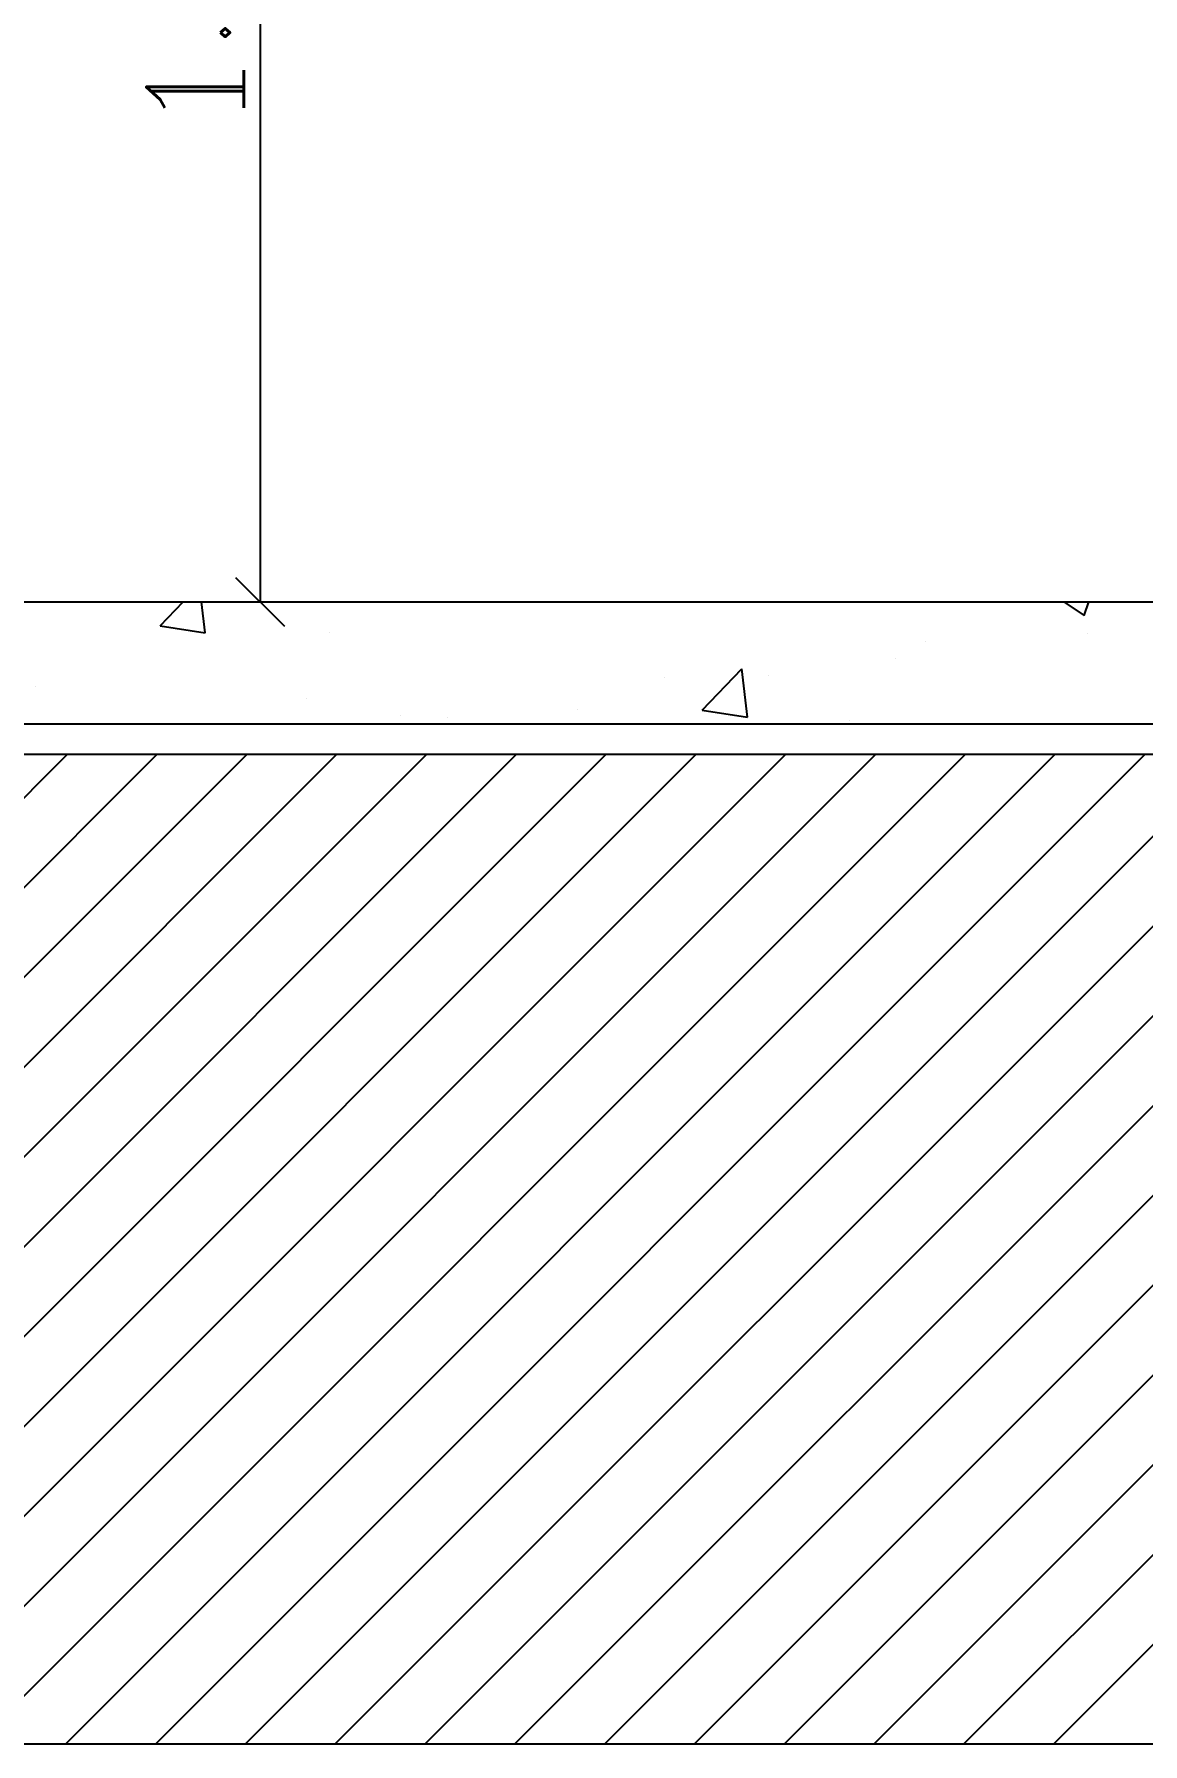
# Model space of a CAD drawing. Extents: x -43 to 70, y -5 to 23.
# Drawn here: x 13.293 to 14.384, y 9.789 to 11.471 of the extents above; entities that cross this region are included whole.
import ezdxf

# ---------------------------------------------------------------- set-up
doc = ezdxf.new("R2010")
doc.units = 0
doc.header["$LTSCALE"] = 20
doc.layers.get('0').update_dxf_attribs({"color": 5, "linetype": 'CONTINUOUS'})
doc.layers.get('DEFPOINTS').update_dxf_attribs({"linetype": 'CONTINUOUS'})
for name, color, linetype in [('BASE', 1, 'CONTINUOUS'), ('CONTRAPIS', 1, 'CONTINUOUS'), ('COTAS', 244, 'CONTINUOUS'), ('TEXTO', 1, 'CONTINUOUS')]:
    doc.layers.add(name, color=color, linetype=linetype)
doc.styles.add('ROMANC', font='romanc')
doc.dimstyles.new('ISO-25', dxfattribs={"dimscale": 0.8, "dimtxt": 0.12, "dimasz": 0.06, "dimexe": 0.05, "dimexo": 0.5, "dimgap": 0.02, "dimtad": 1, "dimtoh": 1, "dimzin": 1, "dimtxsty": 'ROMANC', "dimblk1": 'OBLIQUE', "dimblk2": 'OBLIQUE', "dimsah": 1, "dimcen": 0.12, "dimclrd": 244, "dimclre": 244, "dimclrt": 244, "dimazin": 3, "dimtfac": 1, "dimtdec": 4, "dimtmove": 0, "dimatfit": 3, "dimtvp": 1, "dimtolj": 1, "dimtzin": 0})

# ---------------------------------------------------------------- blocks, each defined once
blk = doc.blocks.new('_OBLIQUE')
at = {"color": 0, "linetype": 'BYBLOCK'}
blk.add_line((-0.5, -0.5), (0.5, 0.5), dxfattribs=at)
blk = doc.blocks.new('*D32')
at = {"color": 244, "linetype": 'BYBLOCK'}
for p, q in [((13.3745, 12.1149), (13.4751, 12.1149)), ((13.5151, 12.1149), (13.5151, 10.9123)), ((13.3745, 10.9123), (13.4751, 10.9123))]:
    blk.add_line(p, q, dxfattribs=at)
at = {"layer": 'DEFPOINTS', "color": 0, "linetype": 'BYBLOCK'}
for p in [(13.7745, 12.1149), (13.5151, 10.9123), (13.7745, 10.9123)]:
    blk.add_point(p, dxfattribs=at)
at = {"color": 244, "linetype": 'BYBLOCK', "xscale": 0.048, "yscale": 0.048, "zscale": 0.048}
for p, rotation in [((13.5151, 12.1149), 90), ((13.5151, 10.9123), 270)]:
    blk.add_blockref('_OBLIQUE', p, dxfattribs=dict(at, rotation=rotation))
at = {"color": 244, "linetype": 'BYBLOCK', "insert": (13.4511, 11.5136), "char_height": 0.096, "attachment_point": 5, "rotation": 90, "style": 'ROMANC'}
blk.add_mtext('\\A1;1.20', dxfattribs=at)
blk = doc.blocks.new('*X71')
at = {"color": 0, "linetype": 'CONTINUOUS'}
for p, q in [((12.3518, 9.7885), (13.3256, 10.7623)), ((12.4402, 9.7885), (13.4139, 10.7623)), ((12.5286, 9.7885), (13.5023, 10.7623)), ((12.6169, 9.7885), (13.5907, 10.7623)), ((12.7053, 9.7885), (13.6791, 10.7623)), ((12.7937, 9.7885), (13.7675, 10.7623)), ((12.8821, 9.7885), (13.8559, 10.7623)), ((12.9705, 9.7885), (13.9443, 10.7623)), ((13.0589, 9.7885), (14.0327, 10.7623)), ((13.1473, 9.7885), (14.121, 10.7623)), ((13.2357, 9.7885), (14.2094, 10.7623)), ((13.324, 9.7885), (14.2978, 10.7623)), ((13.4124, 9.7885), (14.3862, 10.7623)), ((13.5008, 9.7885), (14.4746, 10.7623)), ((13.5892, 9.7885), (14.563, 10.7623)), ((13.6776, 9.7885), (14.6514, 10.7623)), ((13.766, 9.7885), (14.7398, 10.7623)), ((13.8544, 9.7885), (14.8282, 10.7623)), ((13.9428, 9.7885), (14.9165, 10.7623)), ((14.0312, 9.7885), (15.0049, 10.7623)), ((14.1195, 9.7885), (15.0933, 10.7623)), ((14.2079, 9.7885), (15.1817, 10.7623)), ((14.2963, 9.7885), (15.2701, 10.7623))]:
    blk.add_line(p, q, dxfattribs=at)
blk = doc.blocks.new('*X124')
at = {"color": 0, "linetype": 'CONTINUOUS'}
for p, q in [((13.4167, 10.8886), (13.4395, 10.9123)), ((13.4612, 10.8817), (13.4576, 10.9123)), ((14.3061, 10.9123), (14.3263, 10.8987)), ((14.3263, 10.8987), (14.3308, 10.9123)), ((13.4167, 10.8886), (13.4612, 10.8817)), ((13.5832, 10.8817), (13.5832, 10.8817)), ((14.1697, 10.8728), (14.1697, 10.8728)), ((14.3298, 10.881), (14.3298, 10.881)), ((14.1405, 10.8561), (14.1405, 10.8561)), ((13.913, 10.8376), (13.913, 10.8376)), ((13.9503, 10.8058), (13.9893, 10.8464)), ((13.9948, 10.7989), (13.9893, 10.8464)), ((14.0153, 10.8396), (14.0153, 10.8396)), ((13.294, 10.8289), (13.294, 10.8289)), ((13.5609, 10.8176), (13.5609, 10.8176)), ((13.8279, 10.8064), (13.8279, 10.8064)), ((13.9503, 10.8058), (13.9948, 10.7989)), ((13.6533, 10.8001), (13.6533, 10.8001)), ((13.6995, 10.798), (13.6995, 10.798)), ((14.0948, 10.7951), (14.0948, 10.7951))]:
    blk.add_line(p, q, dxfattribs=at)
blk = doc.blocks.new('*X125')
at = {"color": 0, "linetype": 'CONTINUOUS'}
for p, q in [((13.4167, 10.8886), (13.4395, 10.9123)), ((13.4612, 10.8817), (13.4576, 10.9123)), ((14.3061, 10.9123), (14.3263, 10.8987)), ((14.3263, 10.8987), (14.3308, 10.9123)), ((13.4167, 10.8886), (13.4612, 10.8817)), ((13.5832, 10.8817), (13.5832, 10.8817)), ((14.1697, 10.8728), (14.1697, 10.8728)), ((14.3298, 10.881), (14.3298, 10.881)), ((14.1405, 10.8561), (14.1405, 10.8561)), ((13.913, 10.8376), (13.913, 10.8376)), ((13.9503, 10.8058), (13.9893, 10.8464)), ((13.9948, 10.7989), (13.9893, 10.8464)), ((14.0153, 10.8396), (14.0153, 10.8396)), ((13.294, 10.8289), (13.294, 10.8289)), ((13.5609, 10.8176), (13.5609, 10.8176)), ((13.8279, 10.8064), (13.8279, 10.8064)), ((13.9503, 10.8058), (13.9948, 10.7989)), ((13.6533, 10.8001), (13.6533, 10.8001)), ((13.6995, 10.798), (13.6995, 10.798)), ((14.0948, 10.7951), (14.0948, 10.7951))]:
    blk.add_line(p, q, dxfattribs=at)
blk = doc.blocks.new('*X126')
at = {"color": 0, "linetype": 'CONTINUOUS'}
for p, q in [((13.4167, 10.8886), (13.4395, 10.9123)), ((13.4612, 10.8817), (13.4576, 10.9123)), ((14.3061, 10.9123), (14.3263, 10.8987)), ((14.3263, 10.8987), (14.3308, 10.9123)), ((13.4167, 10.8886), (13.4612, 10.8817)), ((13.5832, 10.8817), (13.5832, 10.8817)), ((14.1697, 10.8728), (14.1697, 10.8728)), ((14.3298, 10.881), (14.3298, 10.881)), ((14.1405, 10.8561), (14.1405, 10.8561)), ((13.913, 10.8376), (13.913, 10.8376)), ((13.9503, 10.8058), (13.9893, 10.8464)), ((13.9948, 10.7989), (13.9893, 10.8464)), ((14.0153, 10.8396), (14.0153, 10.8396)), ((13.294, 10.8289), (13.294, 10.8289)), ((13.5609, 10.8176), (13.5609, 10.8176)), ((13.8279, 10.8064), (13.8279, 10.8064)), ((13.9503, 10.8058), (13.9948, 10.7989)), ((13.6533, 10.8001), (13.6533, 10.8001)), ((13.6995, 10.798), (13.6995, 10.798)), ((14.0948, 10.7951), (14.0948, 10.7951))]:
    blk.add_line(p, q, dxfattribs=at)
blk = doc.blocks.new('*X127')
at = {"color": 0, "linetype": 'CONTINUOUS'}
for p, q in [((13.4167, 10.8886), (13.4395, 10.9123)), ((13.4612, 10.8817), (13.4576, 10.9123)), ((14.3061, 10.9123), (14.3263, 10.8987)), ((14.3263, 10.8987), (14.3308, 10.9123)), ((13.4167, 10.8886), (13.4612, 10.8817)), ((13.5832, 10.8817), (13.5832, 10.8817)), ((14.1697, 10.8728), (14.1697, 10.8728)), ((14.3298, 10.881), (14.3298, 10.881)), ((14.1405, 10.8561), (14.1405, 10.8561)), ((13.913, 10.8376), (13.913, 10.8376)), ((13.9503, 10.8058), (13.9893, 10.8464)), ((13.9948, 10.7989), (13.9893, 10.8464)), ((14.0153, 10.8396), (14.0153, 10.8396)), ((13.294, 10.8289), (13.294, 10.8289)), ((13.5609, 10.8176), (13.5609, 10.8176)), ((13.8279, 10.8064), (13.8279, 10.8064)), ((13.9503, 10.8058), (13.9948, 10.7989)), ((13.6533, 10.8001), (13.6533, 10.8001)), ((13.6995, 10.798), (13.6995, 10.798)), ((14.0948, 10.7951), (14.0948, 10.7951))]:
    blk.add_line(p, q, dxfattribs=at)
blk = doc.blocks.new('*X128')
at = {"color": 0, "linetype": 'CONTINUOUS'}
for p, q in [((13.4167, 10.8886), (13.4395, 10.9123)), ((13.4612, 10.8817), (13.4576, 10.9123)), ((14.3061, 10.9123), (14.3263, 10.8987)), ((14.3263, 10.8987), (14.3308, 10.9123)), ((13.4167, 10.8886), (13.4612, 10.8817)), ((13.5832, 10.8817), (13.5832, 10.8817)), ((14.1697, 10.8728), (14.1697, 10.8728)), ((14.3298, 10.881), (14.3298, 10.881)), ((14.1405, 10.8561), (14.1405, 10.8561)), ((13.913, 10.8376), (13.913, 10.8376)), ((13.9503, 10.8058), (13.9893, 10.8464)), ((13.9948, 10.7989), (13.9893, 10.8464)), ((14.0153, 10.8396), (14.0153, 10.8396)), ((13.294, 10.8289), (13.294, 10.8289)), ((13.5609, 10.8176), (13.5609, 10.8176)), ((13.8279, 10.8064), (13.8279, 10.8064)), ((13.9503, 10.8058), (13.9948, 10.7989)), ((13.6533, 10.8001), (13.6533, 10.8001)), ((13.6995, 10.798), (13.6995, 10.798)), ((14.0948, 10.7951), (14.0948, 10.7951))]:
    blk.add_line(p, q, dxfattribs=at)
blk = doc.blocks.new('*X129')
at = {"color": 0, "linetype": 'CONTINUOUS'}
for p, q in [((13.4167, 10.8886), (13.4395, 10.9123)), ((13.4612, 10.8817), (13.4576, 10.9123)), ((14.3061, 10.9123), (14.3263, 10.8987)), ((14.3263, 10.8987), (14.3308, 10.9123)), ((13.4167, 10.8886), (13.4612, 10.8817)), ((13.5832, 10.8817), (13.5832, 10.8817)), ((14.1697, 10.8728), (14.1697, 10.8728)), ((14.3298, 10.881), (14.3298, 10.881)), ((14.1405, 10.8561), (14.1405, 10.8561)), ((13.913, 10.8376), (13.913, 10.8376)), ((13.9503, 10.8058), (13.9893, 10.8464)), ((13.9948, 10.7989), (13.9893, 10.8464)), ((14.0153, 10.8396), (14.0153, 10.8396)), ((13.294, 10.8289), (13.294, 10.8289)), ((13.5609, 10.8176), (13.5609, 10.8176)), ((13.8279, 10.8064), (13.8279, 10.8064)), ((13.9503, 10.8058), (13.9948, 10.7989)), ((13.6533, 10.8001), (13.6533, 10.8001)), ((13.6995, 10.798), (13.6995, 10.798)), ((14.0948, 10.7951), (14.0948, 10.7951))]:
    blk.add_line(p, q, dxfattribs=at)
blk = doc.blocks.new('*X130')
at = {"color": 0, "linetype": 'CONTINUOUS'}
for p, q in [((13.4167, 10.8886), (13.4395, 10.9123)), ((13.4612, 10.8817), (13.4576, 10.9123)), ((14.3061, 10.9123), (14.3263, 10.8987)), ((14.3263, 10.8987), (14.3308, 10.9123)), ((13.4167, 10.8886), (13.4612, 10.8817)), ((13.5832, 10.8817), (13.5832, 10.8817)), ((14.1697, 10.8728), (14.1697, 10.8728)), ((14.3298, 10.881), (14.3298, 10.881)), ((14.1405, 10.8561), (14.1405, 10.8561)), ((13.913, 10.8376), (13.913, 10.8376)), ((13.9503, 10.8058), (13.9893, 10.8464)), ((13.9948, 10.7989), (13.9893, 10.8464)), ((14.0153, 10.8396), (14.0153, 10.8396)), ((13.294, 10.8289), (13.294, 10.8289)), ((13.5609, 10.8176), (13.5609, 10.8176)), ((13.8279, 10.8064), (13.8279, 10.8064)), ((13.9503, 10.8058), (13.9948, 10.7989)), ((13.6533, 10.8001), (13.6533, 10.8001)), ((13.6995, 10.798), (13.6995, 10.798)), ((14.0948, 10.7951), (14.0948, 10.7951))]:
    blk.add_line(p, q, dxfattribs=at)
blk = doc.blocks.new('*X131')
at = {"color": 0, "linetype": 'CONTINUOUS'}
for p, q in [((13.4167, 10.8886), (13.4395, 10.9123)), ((13.4612, 10.8817), (13.4576, 10.9123)), ((14.3061, 10.9123), (14.3263, 10.8987)), ((14.3263, 10.8987), (14.3308, 10.9123)), ((13.4167, 10.8886), (13.4612, 10.8817)), ((13.5832, 10.8817), (13.5832, 10.8817)), ((14.1697, 10.8728), (14.1697, 10.8728)), ((14.3298, 10.881), (14.3298, 10.881)), ((14.1405, 10.8561), (14.1405, 10.8561)), ((13.913, 10.8376), (13.913, 10.8376)), ((13.9503, 10.8058), (13.9893, 10.8464)), ((13.9948, 10.7989), (13.9893, 10.8464)), ((14.0153, 10.8396), (14.0153, 10.8396)), ((13.294, 10.8289), (13.294, 10.8289)), ((13.5609, 10.8176), (13.5609, 10.8176)), ((13.8279, 10.8064), (13.8279, 10.8064)), ((13.9503, 10.8058), (13.9948, 10.7989)), ((13.6533, 10.8001), (13.6533, 10.8001)), ((13.6995, 10.798), (13.6995, 10.798)), ((14.0948, 10.7951), (14.0948, 10.7951))]:
    blk.add_line(p, q, dxfattribs=at)
blk = doc.blocks.new('*X132')
at = {"color": 0, "linetype": 'CONTINUOUS'}
for p, q in [((13.4167, 10.8886), (13.4395, 10.9123)), ((13.4612, 10.8817), (13.4576, 10.9123)), ((14.3061, 10.9123), (14.3263, 10.8987)), ((14.3263, 10.8987), (14.3308, 10.9123)), ((13.4167, 10.8886), (13.4612, 10.8817)), ((13.5832, 10.8817), (13.5832, 10.8817)), ((14.1697, 10.8728), (14.1697, 10.8728)), ((14.3298, 10.881), (14.3298, 10.881)), ((14.1405, 10.8561), (14.1405, 10.8561)), ((13.913, 10.8376), (13.913, 10.8376)), ((13.9503, 10.8058), (13.9893, 10.8464)), ((13.9948, 10.7989), (13.9893, 10.8464)), ((14.0153, 10.8396), (14.0153, 10.8396)), ((13.294, 10.8289), (13.294, 10.8289)), ((13.5609, 10.8176), (13.5609, 10.8176)), ((13.8279, 10.8064), (13.8279, 10.8064)), ((13.9503, 10.8058), (13.9948, 10.7989)), ((13.6533, 10.8001), (13.6533, 10.8001)), ((13.6995, 10.798), (13.6995, 10.798)), ((14.0948, 10.7951), (14.0948, 10.7951))]:
    blk.add_line(p, q, dxfattribs=at)
blk = doc.blocks.new('*X133')
at = {"color": 0, "linetype": 'CONTINUOUS'}
for p, q in [((13.4167, 10.8886), (13.4395, 10.9123)), ((13.4612, 10.8817), (13.4576, 10.9123)), ((14.3061, 10.9123), (14.3263, 10.8987)), ((14.3263, 10.8987), (14.3308, 10.9123)), ((13.4167, 10.8886), (13.4612, 10.8817)), ((13.5832, 10.8817), (13.5832, 10.8817)), ((14.1697, 10.8728), (14.1697, 10.8728)), ((14.3298, 10.881), (14.3298, 10.881)), ((14.1405, 10.8561), (14.1405, 10.8561)), ((13.913, 10.8376), (13.913, 10.8376)), ((13.9503, 10.8058), (13.9893, 10.8464)), ((13.9948, 10.7989), (13.9893, 10.8464)), ((14.0153, 10.8396), (14.0153, 10.8396)), ((13.294, 10.8289), (13.294, 10.8289)), ((13.5609, 10.8176), (13.5609, 10.8176)), ((13.8279, 10.8064), (13.8279, 10.8064)), ((13.9503, 10.8058), (13.9948, 10.7989)), ((13.6533, 10.8001), (13.6533, 10.8001)), ((13.6995, 10.798), (13.6995, 10.798)), ((14.0948, 10.7951), (14.0948, 10.7951))]:
    blk.add_line(p, q, dxfattribs=at)
blk = doc.blocks.new('*X134')
at = {"color": 0, "linetype": 'CONTINUOUS'}
for p, q in [((13.4167, 10.8886), (13.4395, 10.9123)), ((13.4612, 10.8817), (13.4576, 10.9123)), ((14.3061, 10.9123), (14.3263, 10.8987)), ((14.3263, 10.8987), (14.3308, 10.9123)), ((13.4167, 10.8886), (13.4612, 10.8817)), ((13.5832, 10.8817), (13.5832, 10.8817)), ((14.1697, 10.8728), (14.1697, 10.8728)), ((14.3298, 10.881), (14.3298, 10.881)), ((14.1405, 10.8561), (14.1405, 10.8561)), ((13.913, 10.8376), (13.913, 10.8376)), ((13.9503, 10.8058), (13.9893, 10.8464)), ((13.9948, 10.7989), (13.9893, 10.8464)), ((14.0153, 10.8396), (14.0153, 10.8396)), ((13.294, 10.8289), (13.294, 10.8289)), ((13.5609, 10.8176), (13.5609, 10.8176)), ((13.8279, 10.8064), (13.8279, 10.8064)), ((13.9503, 10.8058), (13.9948, 10.7989)), ((13.6533, 10.8001), (13.6533, 10.8001)), ((13.6995, 10.798), (13.6995, 10.798)), ((14.0948, 10.7951), (14.0948, 10.7951))]:
    blk.add_line(p, q, dxfattribs=at)
blk = doc.blocks.new('*X135')
at = {"color": 0, "linetype": 'CONTINUOUS'}
for p, q in [((13.4167, 10.8886), (13.4395, 10.9123)), ((13.4612, 10.8817), (13.4576, 10.9123)), ((14.3061, 10.9123), (14.3263, 10.8987)), ((14.3263, 10.8987), (14.3308, 10.9123)), ((13.4167, 10.8886), (13.4612, 10.8817)), ((13.5832, 10.8817), (13.5832, 10.8817)), ((14.1697, 10.8728), (14.1697, 10.8728)), ((14.3298, 10.881), (14.3298, 10.881)), ((14.1405, 10.8561), (14.1405, 10.8561)), ((13.913, 10.8376), (13.913, 10.8376)), ((13.9503, 10.8058), (13.9893, 10.8464)), ((13.9948, 10.7989), (13.9893, 10.8464)), ((14.0153, 10.8396), (14.0153, 10.8396)), ((13.294, 10.8289), (13.294, 10.8289)), ((13.5609, 10.8176), (13.5609, 10.8176)), ((13.8279, 10.8064), (13.8279, 10.8064)), ((13.9503, 10.8058), (13.9948, 10.7989)), ((13.6533, 10.8001), (13.6533, 10.8001)), ((13.6995, 10.798), (13.6995, 10.798)), ((14.0948, 10.7951), (14.0948, 10.7951))]:
    blk.add_line(p, q, dxfattribs=at)
blk = doc.blocks.new('*X136')
at = {"color": 0, "linetype": 'CONTINUOUS'}
for p, q in [((13.4167, 10.8886), (13.4395, 10.9123)), ((13.4612, 10.8817), (13.4576, 10.9123)), ((14.3061, 10.9123), (14.3263, 10.8987)), ((14.3263, 10.8987), (14.3308, 10.9123)), ((13.4167, 10.8886), (13.4612, 10.8817)), ((13.5832, 10.8817), (13.5832, 10.8817)), ((14.1697, 10.8728), (14.1697, 10.8728)), ((14.3298, 10.881), (14.3298, 10.881)), ((14.1405, 10.8561), (14.1405, 10.8561)), ((13.913, 10.8376), (13.913, 10.8376)), ((13.9503, 10.8058), (13.9893, 10.8464)), ((13.9948, 10.7989), (13.9893, 10.8464)), ((14.0153, 10.8396), (14.0153, 10.8396)), ((13.294, 10.8289), (13.294, 10.8289)), ((13.5609, 10.8176), (13.5609, 10.8176)), ((13.8279, 10.8064), (13.8279, 10.8064)), ((13.9503, 10.8058), (13.9948, 10.7989)), ((13.6533, 10.8001), (13.6533, 10.8001)), ((13.6995, 10.798), (13.6995, 10.798)), ((14.0948, 10.7951), (14.0948, 10.7951))]:
    blk.add_line(p, q, dxfattribs=at)
blk = doc.blocks.new('*X137')
at = {"color": 0, "linetype": 'CONTINUOUS'}
for p, q in [((13.4167, 10.8886), (13.4395, 10.9123)), ((13.4612, 10.8817), (13.4576, 10.9123)), ((14.3061, 10.9123), (14.3263, 10.8987)), ((14.3263, 10.8987), (14.3308, 10.9123)), ((13.4167, 10.8886), (13.4612, 10.8817)), ((13.5832, 10.8817), (13.5832, 10.8817)), ((14.1697, 10.8728), (14.1697, 10.8728)), ((14.3298, 10.881), (14.3298, 10.881)), ((14.1405, 10.8561), (14.1405, 10.8561)), ((13.913, 10.8376), (13.913, 10.8376)), ((13.9503, 10.8058), (13.9893, 10.8464)), ((13.9948, 10.7989), (13.9893, 10.8464)), ((14.0153, 10.8396), (14.0153, 10.8396)), ((13.294, 10.8289), (13.294, 10.8289)), ((13.5609, 10.8176), (13.5609, 10.8176)), ((13.8279, 10.8064), (13.8279, 10.8064)), ((13.9503, 10.8058), (13.9948, 10.7989)), ((13.6533, 10.8001), (13.6533, 10.8001)), ((13.6995, 10.798), (13.6995, 10.798)), ((14.0948, 10.7951), (14.0948, 10.7951))]:
    blk.add_line(p, q, dxfattribs=at)
blk = doc.blocks.new('*X138')
at = {"color": 0, "linetype": 'CONTINUOUS'}
for p, q in [((13.4167, 10.8886), (13.4395, 10.9123)), ((13.4612, 10.8817), (13.4576, 10.9123)), ((14.3061, 10.9123), (14.3263, 10.8987)), ((14.3263, 10.8987), (14.3308, 10.9123)), ((13.4167, 10.8886), (13.4612, 10.8817)), ((13.5832, 10.8817), (13.5832, 10.8817)), ((14.1697, 10.8728), (14.1697, 10.8728)), ((14.3298, 10.881), (14.3298, 10.881)), ((14.1405, 10.8561), (14.1405, 10.8561)), ((13.913, 10.8376), (13.913, 10.8376)), ((13.9503, 10.8058), (13.9893, 10.8464)), ((13.9948, 10.7989), (13.9893, 10.8464)), ((14.0153, 10.8396), (14.0153, 10.8396)), ((13.294, 10.8289), (13.294, 10.8289)), ((13.5609, 10.8176), (13.5609, 10.8176)), ((13.8279, 10.8064), (13.8279, 10.8064)), ((13.9503, 10.8058), (13.9948, 10.7989)), ((13.6533, 10.8001), (13.6533, 10.8001)), ((13.6995, 10.798), (13.6995, 10.798)), ((14.0948, 10.7951), (14.0948, 10.7951))]:
    blk.add_line(p, q, dxfattribs=at)
blk = doc.blocks.new('*X139')
at = {"color": 0, "linetype": 'CONTINUOUS'}
for p, q in [((13.4167, 10.8886), (13.4395, 10.9123)), ((13.4612, 10.8817), (13.4576, 10.9123)), ((14.3061, 10.9123), (14.3263, 10.8987)), ((14.3263, 10.8987), (14.3308, 10.9123)), ((13.4167, 10.8886), (13.4612, 10.8817)), ((13.5832, 10.8817), (13.5832, 10.8817)), ((14.1697, 10.8728), (14.1697, 10.8728)), ((14.3298, 10.881), (14.3298, 10.881)), ((14.1405, 10.8561), (14.1405, 10.8561)), ((13.913, 10.8376), (13.913, 10.8376)), ((13.9503, 10.8058), (13.9893, 10.8464)), ((13.9948, 10.7989), (13.9893, 10.8464)), ((14.0153, 10.8396), (14.0153, 10.8396)), ((13.294, 10.8289), (13.294, 10.8289)), ((13.5609, 10.8176), (13.5609, 10.8176)), ((13.8279, 10.8064), (13.8279, 10.8064)), ((13.9503, 10.8058), (13.9948, 10.7989)), ((13.6533, 10.8001), (13.6533, 10.8001)), ((13.6995, 10.798), (13.6995, 10.798)), ((14.0948, 10.7951), (14.0948, 10.7951))]:
    blk.add_line(p, q, dxfattribs=at)
blk = doc.blocks.new('*X140')
at = {"color": 0, "linetype": 'CONTINUOUS'}
for p, q in [((13.4167, 10.8886), (13.4395, 10.9123)), ((13.4612, 10.8817), (13.4576, 10.9123)), ((14.3061, 10.9123), (14.3263, 10.8987)), ((14.3263, 10.8987), (14.3308, 10.9123)), ((13.4167, 10.8886), (13.4612, 10.8817)), ((13.5832, 10.8817), (13.5832, 10.8817)), ((14.1697, 10.8728), (14.1697, 10.8728)), ((14.3298, 10.881), (14.3298, 10.881)), ((14.1405, 10.8561), (14.1405, 10.8561)), ((13.913, 10.8376), (13.913, 10.8376)), ((13.9503, 10.8058), (13.9893, 10.8464)), ((13.9948, 10.7989), (13.9893, 10.8464)), ((14.0153, 10.8396), (14.0153, 10.8396)), ((13.294, 10.8289), (13.294, 10.8289)), ((13.5609, 10.8176), (13.5609, 10.8176)), ((13.8279, 10.8064), (13.8279, 10.8064)), ((13.9503, 10.8058), (13.9948, 10.7989)), ((13.6533, 10.8001), (13.6533, 10.8001)), ((13.6995, 10.798), (13.6995, 10.798)), ((14.0948, 10.7951), (14.0948, 10.7951))]:
    blk.add_line(p, q, dxfattribs=at)
blk = doc.blocks.new('*X141')
at = {"color": 0, "linetype": 'CONTINUOUS'}
for p, q in [((13.4167, 10.8886), (13.4395, 10.9123)), ((13.4612, 10.8817), (13.4576, 10.9123)), ((14.3061, 10.9123), (14.3263, 10.8987)), ((14.3263, 10.8987), (14.3308, 10.9123)), ((13.4167, 10.8886), (13.4612, 10.8817)), ((13.5832, 10.8817), (13.5832, 10.8817)), ((14.1697, 10.8728), (14.1697, 10.8728)), ((14.3298, 10.881), (14.3298, 10.881)), ((14.1405, 10.8561), (14.1405, 10.8561)), ((13.913, 10.8376), (13.913, 10.8376)), ((13.9503, 10.8058), (13.9893, 10.8464)), ((13.9948, 10.7989), (13.9893, 10.8464)), ((14.0153, 10.8396), (14.0153, 10.8396)), ((13.294, 10.8289), (13.294, 10.8289)), ((13.5609, 10.8176), (13.5609, 10.8176)), ((13.8279, 10.8064), (13.8279, 10.8064)), ((13.9503, 10.8058), (13.9948, 10.7989)), ((13.6533, 10.8001), (13.6533, 10.8001)), ((13.6995, 10.798), (13.6995, 10.798)), ((14.0948, 10.7951), (14.0948, 10.7951))]:
    blk.add_line(p, q, dxfattribs=at)
blk = doc.blocks.new('*X142')
at = {"color": 0, "linetype": 'CONTINUOUS'}
for p, q in [((13.4167, 10.8886), (13.4395, 10.9123)), ((13.4612, 10.8817), (13.4576, 10.9123)), ((14.3061, 10.9123), (14.3263, 10.8987)), ((14.3263, 10.8987), (14.3308, 10.9123)), ((13.4167, 10.8886), (13.4612, 10.8817)), ((13.5832, 10.8817), (13.5832, 10.8817)), ((14.1697, 10.8728), (14.1697, 10.8728)), ((14.3298, 10.881), (14.3298, 10.881)), ((14.1405, 10.8561), (14.1405, 10.8561)), ((13.913, 10.8376), (13.913, 10.8376)), ((13.9503, 10.8058), (13.9893, 10.8464)), ((13.9948, 10.7989), (13.9893, 10.8464)), ((14.0153, 10.8396), (14.0153, 10.8396)), ((13.294, 10.8289), (13.294, 10.8289)), ((13.5609, 10.8176), (13.5609, 10.8176)), ((13.8279, 10.8064), (13.8279, 10.8064)), ((13.9503, 10.8058), (13.9948, 10.7989)), ((13.6533, 10.8001), (13.6533, 10.8001)), ((13.6995, 10.798), (13.6995, 10.798)), ((14.0948, 10.7951), (14.0948, 10.7951))]:
    blk.add_line(p, q, dxfattribs=at)
blk = doc.blocks.new('*X143')
at = {"color": 0, "linetype": 'CONTINUOUS'}
for p, q in [((13.4167, 10.8886), (13.4395, 10.9123)), ((13.4612, 10.8817), (13.4576, 10.9123)), ((14.3061, 10.9123), (14.3263, 10.8987)), ((14.3263, 10.8987), (14.3308, 10.9123)), ((13.4167, 10.8886), (13.4612, 10.8817)), ((13.5832, 10.8817), (13.5832, 10.8817)), ((14.1697, 10.8728), (14.1697, 10.8728)), ((14.3298, 10.881), (14.3298, 10.881)), ((14.1405, 10.8561), (14.1405, 10.8561)), ((13.913, 10.8376), (13.913, 10.8376)), ((13.9503, 10.8058), (13.9893, 10.8464)), ((13.9948, 10.7989), (13.9893, 10.8464)), ((14.0153, 10.8396), (14.0153, 10.8396)), ((13.294, 10.8289), (13.294, 10.8289)), ((13.5609, 10.8176), (13.5609, 10.8176)), ((13.8279, 10.8064), (13.8279, 10.8064)), ((13.9503, 10.8058), (13.9948, 10.7989)), ((13.6533, 10.8001), (13.6533, 10.8001)), ((13.6995, 10.798), (13.6995, 10.798)), ((14.0948, 10.7951), (14.0948, 10.7951))]:
    blk.add_line(p, q, dxfattribs=at)
blk = doc.blocks.new('*X144')
at = {"color": 0, "linetype": 'CONTINUOUS'}
for p, q in [((13.4167, 10.8886), (13.4395, 10.9123)), ((13.4612, 10.8817), (13.4576, 10.9123)), ((14.3061, 10.9123), (14.3263, 10.8987)), ((14.3263, 10.8987), (14.3308, 10.9123)), ((13.4167, 10.8886), (13.4612, 10.8817)), ((13.5832, 10.8817), (13.5832, 10.8817)), ((14.1697, 10.8728), (14.1697, 10.8728)), ((14.3298, 10.881), (14.3298, 10.881)), ((14.1405, 10.8561), (14.1405, 10.8561)), ((13.913, 10.8376), (13.913, 10.8376)), ((13.9503, 10.8058), (13.9893, 10.8464)), ((13.9948, 10.7989), (13.9893, 10.8464)), ((14.0153, 10.8396), (14.0153, 10.8396)), ((13.294, 10.8289), (13.294, 10.8289)), ((13.5609, 10.8176), (13.5609, 10.8176)), ((13.8279, 10.8064), (13.8279, 10.8064)), ((13.9503, 10.8058), (13.9948, 10.7989)), ((13.6533, 10.8001), (13.6533, 10.8001)), ((13.6995, 10.798), (13.6995, 10.798)), ((14.0948, 10.7951), (14.0948, 10.7951))]:
    blk.add_line(p, q, dxfattribs=at)
blk = doc.blocks.new('*X145')
at = {"color": 0, "linetype": 'CONTINUOUS'}
for p, q in [((13.4167, 10.8886), (13.4395, 10.9123)), ((13.4612, 10.8817), (13.4576, 10.9123)), ((14.3061, 10.9123), (14.3263, 10.8987)), ((14.3263, 10.8987), (14.3308, 10.9123)), ((13.4167, 10.8886), (13.4612, 10.8817)), ((13.5832, 10.8817), (13.5832, 10.8817)), ((14.1697, 10.8728), (14.1697, 10.8728)), ((14.3298, 10.881), (14.3298, 10.881)), ((14.1405, 10.8561), (14.1405, 10.8561)), ((13.913, 10.8376), (13.913, 10.8376)), ((13.9503, 10.8058), (13.9893, 10.8464)), ((13.9948, 10.7989), (13.9893, 10.8464)), ((14.0153, 10.8396), (14.0153, 10.8396)), ((13.294, 10.8289), (13.294, 10.8289)), ((13.5609, 10.8176), (13.5609, 10.8176)), ((13.8279, 10.8064), (13.8279, 10.8064)), ((13.9503, 10.8058), (13.9948, 10.7989)), ((13.6533, 10.8001), (13.6533, 10.8001)), ((13.6995, 10.798), (13.6995, 10.798)), ((14.0948, 10.7951), (14.0948, 10.7951))]:
    blk.add_line(p, q, dxfattribs=at)
blk = doc.blocks.new('*X146')
at = {"color": 0, "linetype": 'CONTINUOUS'}
for p, q in [((13.4167, 10.8886), (13.4395, 10.9123)), ((13.4612, 10.8817), (13.4576, 10.9123)), ((14.3061, 10.9123), (14.3263, 10.8987)), ((14.3263, 10.8987), (14.3308, 10.9123)), ((13.4167, 10.8886), (13.4612, 10.8817)), ((13.5832, 10.8817), (13.5832, 10.8817)), ((14.1697, 10.8728), (14.1697, 10.8728)), ((14.3298, 10.881), (14.3298, 10.881)), ((14.1405, 10.8561), (14.1405, 10.8561)), ((13.913, 10.8376), (13.913, 10.8376)), ((13.9503, 10.8058), (13.9893, 10.8464)), ((13.9948, 10.7989), (13.9893, 10.8464)), ((14.0153, 10.8396), (14.0153, 10.8396)), ((13.294, 10.8289), (13.294, 10.8289)), ((13.5609, 10.8176), (13.5609, 10.8176)), ((13.8279, 10.8064), (13.8279, 10.8064)), ((13.9503, 10.8058), (13.9948, 10.7989)), ((13.6533, 10.8001), (13.6533, 10.8001)), ((13.6995, 10.798), (13.6995, 10.798)), ((14.0948, 10.7951), (14.0948, 10.7951))]:
    blk.add_line(p, q, dxfattribs=at)
blk = doc.blocks.new('*X147')
at = {"color": 0, "linetype": 'CONTINUOUS'}
for p, q in [((13.4167, 10.8886), (13.4395, 10.9123)), ((13.4612, 10.8817), (13.4576, 10.9123)), ((14.3061, 10.9123), (14.3263, 10.8987)), ((14.3263, 10.8987), (14.3308, 10.9123)), ((13.4167, 10.8886), (13.4612, 10.8817)), ((13.5832, 10.8817), (13.5832, 10.8817)), ((14.1697, 10.8728), (14.1697, 10.8728)), ((14.3298, 10.881), (14.3298, 10.881)), ((14.1405, 10.8561), (14.1405, 10.8561)), ((13.913, 10.8376), (13.913, 10.8376)), ((13.9503, 10.8058), (13.9893, 10.8464)), ((13.9948, 10.7989), (13.9893, 10.8464)), ((14.0153, 10.8396), (14.0153, 10.8396)), ((13.294, 10.8289), (13.294, 10.8289)), ((13.5609, 10.8176), (13.5609, 10.8176)), ((13.8279, 10.8064), (13.8279, 10.8064)), ((13.9503, 10.8058), (13.9948, 10.7989)), ((13.6533, 10.8001), (13.6533, 10.8001)), ((13.6995, 10.798), (13.6995, 10.798)), ((14.0948, 10.7951), (14.0948, 10.7951))]:
    blk.add_line(p, q, dxfattribs=at)
blk = doc.blocks.new('*X148')
at = {"color": 0, "linetype": 'CONTINUOUS'}
for p, q in [((13.4167, 10.8886), (13.4395, 10.9123)), ((13.4612, 10.8817), (13.4576, 10.9123)), ((14.3061, 10.9123), (14.3263, 10.8987)), ((14.3263, 10.8987), (14.3308, 10.9123)), ((13.4167, 10.8886), (13.4612, 10.8817)), ((13.5832, 10.8817), (13.5832, 10.8817)), ((14.1697, 10.8728), (14.1697, 10.8728)), ((14.3298, 10.881), (14.3298, 10.881)), ((14.1405, 10.8561), (14.1405, 10.8561)), ((13.913, 10.8376), (13.913, 10.8376)), ((13.9503, 10.8058), (13.9893, 10.8464)), ((13.9948, 10.7989), (13.9893, 10.8464)), ((14.0153, 10.8396), (14.0153, 10.8396)), ((13.294, 10.8289), (13.294, 10.8289)), ((13.5609, 10.8176), (13.5609, 10.8176)), ((13.8279, 10.8064), (13.8279, 10.8064)), ((13.9503, 10.8058), (13.9948, 10.7989)), ((13.6533, 10.8001), (13.6533, 10.8001)), ((13.6995, 10.798), (13.6995, 10.798)), ((14.0948, 10.7951), (14.0948, 10.7951))]:
    blk.add_line(p, q, dxfattribs=at)
blk = doc.blocks.new('*X149')
at = {"color": 0, "linetype": 'CONTINUOUS'}
for p, q in [((13.4167, 10.8886), (13.4395, 10.9123)), ((13.4612, 10.8817), (13.4576, 10.9123)), ((14.3061, 10.9123), (14.3263, 10.8987)), ((14.3263, 10.8987), (14.3308, 10.9123)), ((13.4167, 10.8886), (13.4612, 10.8817)), ((13.5832, 10.8817), (13.5832, 10.8817)), ((14.1697, 10.8728), (14.1697, 10.8728)), ((14.3298, 10.881), (14.3298, 10.881)), ((14.1405, 10.8561), (14.1405, 10.8561)), ((13.913, 10.8376), (13.913, 10.8376)), ((13.9503, 10.8058), (13.9893, 10.8464)), ((13.9948, 10.7989), (13.9893, 10.8464)), ((14.0153, 10.8396), (14.0153, 10.8396)), ((13.294, 10.8289), (13.294, 10.8289)), ((13.5609, 10.8176), (13.5609, 10.8176)), ((13.8279, 10.8064), (13.8279, 10.8064)), ((13.9503, 10.8058), (13.9948, 10.7989)), ((13.6533, 10.8001), (13.6533, 10.8001)), ((13.6995, 10.798), (13.6995, 10.798)), ((14.0948, 10.7951), (14.0948, 10.7951))]:
    blk.add_line(p, q, dxfattribs=at)
blk = doc.blocks.new('*X150')
at = {"color": 0, "linetype": 'CONTINUOUS'}
for p, q in [((13.4167, 10.8886), (13.4395, 10.9123)), ((13.4612, 10.8817), (13.4576, 10.9123)), ((14.3061, 10.9123), (14.3263, 10.8987)), ((14.3263, 10.8987), (14.3308, 10.9123)), ((13.4167, 10.8886), (13.4612, 10.8817)), ((13.5832, 10.8817), (13.5832, 10.8817)), ((14.1697, 10.8728), (14.1697, 10.8728)), ((14.3298, 10.881), (14.3298, 10.881)), ((14.1405, 10.8561), (14.1405, 10.8561)), ((13.913, 10.8376), (13.913, 10.8376)), ((13.9503, 10.8058), (13.9893, 10.8464)), ((13.9948, 10.7989), (13.9893, 10.8464)), ((14.0153, 10.8396), (14.0153, 10.8396)), ((13.294, 10.8289), (13.294, 10.8289)), ((13.5609, 10.8176), (13.5609, 10.8176)), ((13.8279, 10.8064), (13.8279, 10.8064)), ((13.9503, 10.8058), (13.9948, 10.7989)), ((13.6533, 10.8001), (13.6533, 10.8001)), ((13.6995, 10.798), (13.6995, 10.798)), ((14.0948, 10.7951), (14.0948, 10.7951))]:
    blk.add_line(p, q, dxfattribs=at)
blk = doc.blocks.new('*X151')
at = {"color": 0, "linetype": 'CONTINUOUS'}
for p, q in [((13.4167, 10.8886), (13.4395, 10.9123)), ((13.4612, 10.8817), (13.4576, 10.9123)), ((14.3061, 10.9123), (14.3263, 10.8987)), ((14.3263, 10.8987), (14.3308, 10.9123)), ((13.4167, 10.8886), (13.4612, 10.8817)), ((13.5832, 10.8817), (13.5832, 10.8817)), ((14.1697, 10.8728), (14.1697, 10.8728)), ((14.3298, 10.881), (14.3298, 10.881)), ((14.1405, 10.8561), (14.1405, 10.8561)), ((13.913, 10.8376), (13.913, 10.8376)), ((13.9503, 10.8058), (13.9893, 10.8464)), ((13.9948, 10.7989), (13.9893, 10.8464)), ((14.0153, 10.8396), (14.0153, 10.8396)), ((13.294, 10.8289), (13.294, 10.8289)), ((13.5609, 10.8176), (13.5609, 10.8176)), ((13.8279, 10.8064), (13.8279, 10.8064)), ((13.9503, 10.8058), (13.9948, 10.7989)), ((13.6533, 10.8001), (13.6533, 10.8001)), ((13.6995, 10.798), (13.6995, 10.798)), ((14.0948, 10.7951), (14.0948, 10.7951))]:
    blk.add_line(p, q, dxfattribs=at)
blk = doc.blocks.new('*X152')
at = {"color": 0, "linetype": 'CONTINUOUS'}
for p, q in [((13.4167, 10.8886), (13.4395, 10.9123)), ((13.4612, 10.8817), (13.4576, 10.9123)), ((14.3061, 10.9123), (14.3263, 10.8987)), ((14.3263, 10.8987), (14.3308, 10.9123)), ((13.4167, 10.8886), (13.4612, 10.8817)), ((13.5832, 10.8817), (13.5832, 10.8817)), ((14.1697, 10.8728), (14.1697, 10.8728)), ((14.3298, 10.881), (14.3298, 10.881)), ((14.1405, 10.8561), (14.1405, 10.8561)), ((13.913, 10.8376), (13.913, 10.8376)), ((13.9503, 10.8058), (13.9893, 10.8464)), ((13.9948, 10.7989), (13.9893, 10.8464)), ((14.0153, 10.8396), (14.0153, 10.8396)), ((13.294, 10.8289), (13.294, 10.8289)), ((13.5609, 10.8176), (13.5609, 10.8176)), ((13.8279, 10.8064), (13.8279, 10.8064)), ((13.9503, 10.8058), (13.9948, 10.7989)), ((13.6533, 10.8001), (13.6533, 10.8001)), ((13.6995, 10.798), (13.6995, 10.798)), ((14.0948, 10.7951), (14.0948, 10.7951))]:
    blk.add_line(p, q, dxfattribs=at)
blk = doc.blocks.new('*X153')
at = {"color": 0, "linetype": 'CONTINUOUS'}
for p, q in [((13.4167, 10.8886), (13.4395, 10.9123)), ((13.4612, 10.8817), (13.4576, 10.9123)), ((14.3061, 10.9123), (14.3263, 10.8987)), ((14.3263, 10.8987), (14.3308, 10.9123)), ((13.4167, 10.8886), (13.4612, 10.8817)), ((13.5832, 10.8817), (13.5832, 10.8817)), ((14.1697, 10.8728), (14.1697, 10.8728)), ((14.3298, 10.881), (14.3298, 10.881)), ((14.1405, 10.8561), (14.1405, 10.8561)), ((13.913, 10.8376), (13.913, 10.8376)), ((13.9503, 10.8058), (13.9893, 10.8464)), ((13.9948, 10.7989), (13.9893, 10.8464)), ((14.0153, 10.8396), (14.0153, 10.8396)), ((13.294, 10.8289), (13.294, 10.8289)), ((13.5609, 10.8176), (13.5609, 10.8176)), ((13.8279, 10.8064), (13.8279, 10.8064)), ((13.9503, 10.8058), (13.9948, 10.7989)), ((13.6533, 10.8001), (13.6533, 10.8001)), ((13.6995, 10.798), (13.6995, 10.798)), ((14.0948, 10.7951), (14.0948, 10.7951))]:
    blk.add_line(p, q, dxfattribs=at)
blk = doc.blocks.new('*X154')
at = {"color": 0, "linetype": 'CONTINUOUS'}
for p, q in [((13.4167, 10.8886), (13.4395, 10.9123)), ((13.4612, 10.8817), (13.4576, 10.9123)), ((14.3061, 10.9123), (14.3263, 10.8987)), ((14.3263, 10.8987), (14.3308, 10.9123)), ((13.4167, 10.8886), (13.4612, 10.8817)), ((13.5832, 10.8817), (13.5832, 10.8817)), ((14.1697, 10.8728), (14.1697, 10.8728)), ((14.3298, 10.881), (14.3298, 10.881)), ((14.1405, 10.8561), (14.1405, 10.8561)), ((13.913, 10.8376), (13.913, 10.8376)), ((13.9503, 10.8058), (13.9893, 10.8464)), ((13.9948, 10.7989), (13.9893, 10.8464)), ((14.0153, 10.8396), (14.0153, 10.8396)), ((13.294, 10.8289), (13.294, 10.8289)), ((13.5609, 10.8176), (13.5609, 10.8176)), ((13.8279, 10.8064), (13.8279, 10.8064)), ((13.9503, 10.8058), (13.9948, 10.7989)), ((13.6533, 10.8001), (13.6533, 10.8001)), ((13.6995, 10.798), (13.6995, 10.798)), ((14.0948, 10.7951), (14.0948, 10.7951))]:
    blk.add_line(p, q, dxfattribs=at)
blk = doc.blocks.new('*X155')
at = {"color": 0, "linetype": 'CONTINUOUS'}
for p, q in [((13.4167, 10.8886), (13.4395, 10.9123)), ((13.4612, 10.8817), (13.4576, 10.9123)), ((14.3061, 10.9123), (14.3263, 10.8987)), ((14.3263, 10.8987), (14.3308, 10.9123)), ((13.4167, 10.8886), (13.4612, 10.8817)), ((13.5832, 10.8817), (13.5832, 10.8817)), ((14.1697, 10.8728), (14.1697, 10.8728)), ((14.3298, 10.881), (14.3298, 10.881)), ((14.1405, 10.8561), (14.1405, 10.8561)), ((13.913, 10.8376), (13.913, 10.8376)), ((13.9503, 10.8058), (13.9893, 10.8464)), ((13.9948, 10.7989), (13.9893, 10.8464)), ((14.0153, 10.8396), (14.0153, 10.8396)), ((13.294, 10.8289), (13.294, 10.8289)), ((13.5609, 10.8176), (13.5609, 10.8176)), ((13.8279, 10.8064), (13.8279, 10.8064)), ((13.9503, 10.8058), (13.9948, 10.7989)), ((13.6533, 10.8001), (13.6533, 10.8001)), ((13.6995, 10.798), (13.6995, 10.798)), ((14.0948, 10.7951), (14.0948, 10.7951))]:
    blk.add_line(p, q, dxfattribs=at)
blk = doc.blocks.new('*D207')
at = {"color": 244, "linetype": 'BYBLOCK'}
for p, q in [((13.0763, 13.3573), (12.7925, 13.3573)), ((12.8325, 13.3573), (12.8325, 10.925)), ((13.1002, 10.925), (12.7925, 10.925))]:
    blk.add_line(p, q, dxfattribs=at)
at = {"layer": 'DEFPOINTS', "color": 0, "linetype": 'BYBLOCK'}
for p in [(13.4763, 13.3573), (12.8325, 10.925), (13.5002, 10.925)]:
    blk.add_point(p, dxfattribs=at)
at = {"color": 244, "linetype": 'BYBLOCK', "xscale": 0.048, "yscale": 0.048, "zscale": 0.048}
for p, rotation in [((12.8325, 13.3573), 90), ((12.8325, 10.925), 270)]:
    blk.add_blockref('_OBLIQUE', p, dxfattribs=dict(at, rotation=rotation))
at = {"color": 244, "linetype": 'BYBLOCK', "insert": (12.7685, 12.1411), "char_height": 0.096, "attachment_point": 5, "rotation": 90, "style": 'ROMANC'}
blk.add_mtext('\\A1;2.43', dxfattribs=at)

msp = doc.modelspace()

# ---------------------------------------------------------------- linework, layer by layer
at = {"color": 1, "linetype": 'BYBLOCK'}
msp.add_line((14.2345, 10.9123), (14.692, 10.9123), dxfattribs=at)
at = {"layer": 'BASE'}
msp.add_line((10.0245, 9.7885), (17.2245, 9.7885), dxfattribs=at)
at = {"layer": 'CONTRAPIS'}
for p, q in [((11.1245, 10.9123), (16.1245, 10.9123)), ((11.2545, 10.7923), (15.9945, 10.7923)), ((11.2845, 10.7623), (15.9645, 10.7623))]:
    msp.add_line(p, q, dxfattribs=at)
at = {"layer": 'DEFPOINTS', "color": 0, "linetype": 'BYBLOCK'}
msp.add_point((13.326, 10.9123), dxfattribs=at)

# ---------------------------------------------------------------- block references
at = {"layer": 'TEXTO', "color": 30, "linetype": 'CONTINUOUS'}
for name in ['*X124', '*X125', '*X126', '*X127', '*X128', '*X129', '*X130', '*X131', '*X132', '*X133', '*X134', '*X135', '*X136', '*X137', '*X138', '*X139', '*X140', '*X141', '*X142', '*X143', '*X144', '*X145', '*X146', '*X147', '*X148', '*X149', '*X150', '*X151', '*X152', '*X153', '*X154', '*X155', '*X71']:
    msp.add_blockref(name, (0, 0), dxfattribs=at)

# ---------------------------------------------------------------- dimensions: what is measured, and where the dimension line sits
at = {"layer": 'COTAS', "color": 30, "linetype": 'CONTINUOUS'}
dim = msp.add_linear_dim(base=(12.8325, 10.925), p1=(13.4763, 13.3573), p2=(13.5002, 10.925), angle=90, dimstyle='ISO-25', dxfattribs=at)
dim.commit()
dim.dimension.update_dxf_attribs({"geometry": '*D207', "text_midpoint": (12.7685, 12.1411)})
at = {"layer": 'TEXTO', "color": 30, "linetype": 'CONTINUOUS'}
dim = msp.add_linear_dim(base=(13.5151, 10.9123), p1=(13.7745, 12.1149), p2=(13.7745, 10.9123), angle=90, dimstyle='ISO-25', override={"dimexe": 0.05, "dimtoh": 0, "dimtxsty": 'ROMANC', "dimblk1": 'OBLIQUE', "dimblk2": 'OBLIQUE', "dimsah": 1}, dxfattribs=at)
dim.commit()
dim.dimension.update_dxf_attribs({"geometry": '*D32', "text_midpoint": (13.4511, 11.5136)})

doc.saveas('drawing.dxf')
